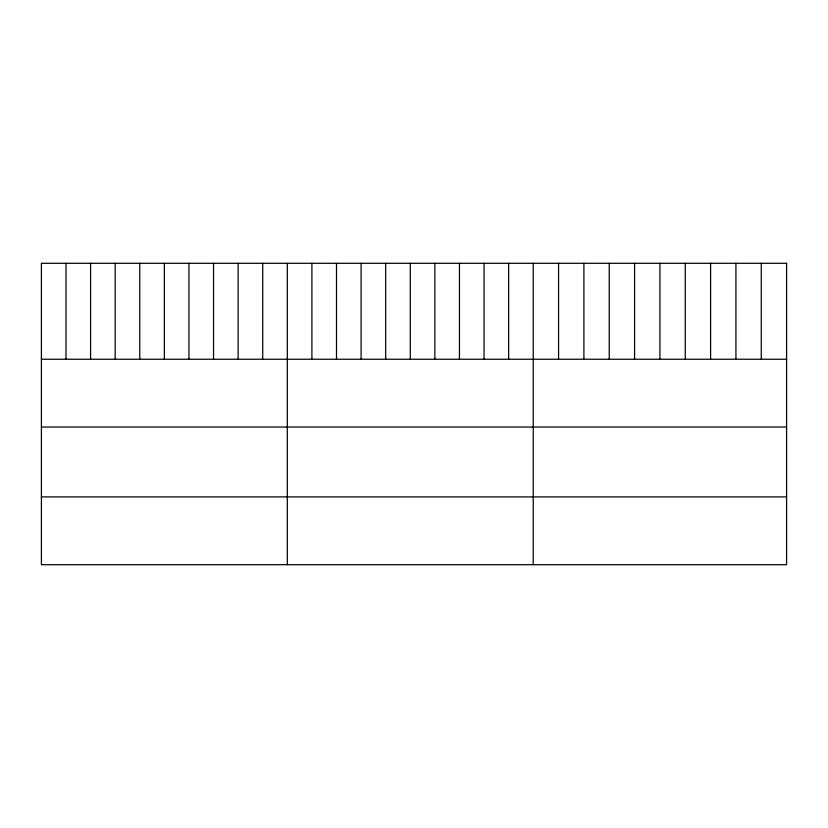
<?xml version="1.0" encoding="UTF-8"?>
<svg xmlns="http://www.w3.org/2000/svg" width="828" height="828" viewBox="0 0 828 828"><rect width="100%" height="100%" fill="white"/><g stroke="black" fill="none" stroke-linecap="round" stroke-linejoin="round"><path stroke-width="1.24" d="M41.4 359.238L786.6 359.238M41.4 427.041L786.6 427.041M41.4 496.904L786.6 496.904M761.263 263.294L761.263 359.238M735.926 263.294L735.926 359.238M710.59 263.294L710.59 359.238M685.253 263.294L685.253 359.238M659.916 263.294L659.916 359.238M634.579 263.294L634.579 359.238M609.242 263.294L609.242 359.238M583.906 263.294L583.906 359.238M558.569 263.294L558.569 359.238M533.232 263.294L533.232 564.706M508.64 263.294L508.64 359.238M484.049 263.294L484.049 359.238M459.457 263.294L459.457 359.238M434.866 263.294L434.866 359.238M410.274 263.294L410.274 359.238M385.682 263.294L385.682 359.238M361.091 263.294L361.091 359.238M336.499 263.294L336.499 359.238M311.908 263.294L311.908 359.238M287.316 263.294L287.316 564.706M262.724 263.294L262.724 359.238M238.133 263.294L238.133 359.238M213.541 263.294L213.541 359.238M188.95 263.294L188.95 359.238M164.358 263.294L164.358 359.238M139.766 263.294L139.766 359.238M115.175 263.294L115.175 359.238M90.583 263.294L90.583 359.238M65.992 263.294L65.992 359.238M786.6 263.294L41.4 263.294L41.4 564.706L786.6 564.706L786.6 263.294"/></g></svg>
